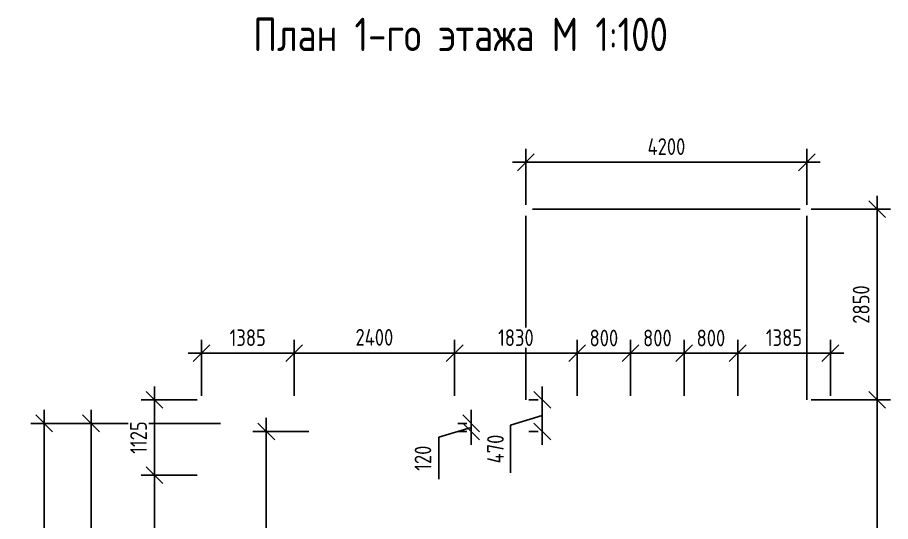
# Model space of a CAD drawing. Header units: millimetres. Extents: x 12583 to 40964, y 9545 to 31589.
# Drawn here: x 12583 to 25632, y 24058 to 31589 of the extents above; entities that cross this region are included whole.
import ezdxf

# ---------------------------------------------------------------- set-up
doc = ezdxf.new("R2010")
doc.units = ezdxf.units.MM
doc.layers.add('Перекрытия', color=2, linetype='Continuous')
doc.layers.add('СПДС_РАЗМЕРЫ', color=152, linetype='Continuous', lineweight=25)
doc.layers.add('Фунд номер', color=7, linetype='Continuous', lineweight=25)
doc.styles.add('ГОСТ 2.304', font='CS_Gost2304.shx')
doc.dimstyles.new('СПДС', dxfattribs={"dimscale": 100, "dimtxt": 2.5, "dimasz": 2.5, "dimexe": 2, "dimexo": 0.625, "dimgap": 1, "dimtad": 1, "dimdec": 0, "dimtxsty": 'ГОСТ 2.304', "dimblk": 'OBLIQUE', "dimblk1": 'OBLIQUE', "dimblk2": 'OBLIQUE', "dimcen": 2.5, "dimdle": 2, "dimadec": 0, "dimazin": 2, "dimtfac": 0.75, "dimtdec": 4, "dimtmove": 1, "dimatfit": 3, "dimfxl": 1, "dimtfill": 1, "dimtolj": 1, "dimarcsym": 1})

# ---------------------------------------------------------------- blocks, each defined once
blk = doc.blocks.new('_Oblique')
at = {"color": 0, "linetype": 'ByBlock', "lineweight": -2}
blk.add_line((-0.5, -0.5), (0.5, 0.5), dxfattribs=at)
blk = doc.blocks.new('*D20')
at = {"layer": 'Defpoints', "color": 0, "ltscale": 100}
for p in [(15682, 25525), (12982, 13445), (15682, 13445)]:
    blk.add_point(p, dxfattribs=at)
at = {"layer": 'СПДС_РАЗМЕРЫ', "color": 0, "lineweight": -2, "ltscale": 100}
for p, q in [((12982, 25725), (12982, 13245)), ((15619, 25525), (12782, 25525)), ((15619, 13445), (12782, 13445))]:
    blk.add_line(p, q, dxfattribs=at)
at = {"layer": 'СПДС_РАЗМЕРЫ', "color": 0, "lineweight": -2, "ltscale": 100, "xscale": 250, "yscale": 250, "zscale": 250}
for p, rotation in [((12982, 25525), 90), ((12982, 13445), 270)]:
    blk.add_blockref('_Oblique', p, dxfattribs=dict(at, rotation=rotation))
at = {"layer": 'СПДС_РАЗМЕРЫ', "color": 0, "lineweight": 25, "ltscale": 100, "insert": (12747, 19485), "char_height": 250, "attachment_point": 5, "rotation": 90, "style": 'ГОСТ 2.304', "bg_fill": 3, "box_fill_scale": 1.1, "bg_fill_color": 256, "bg_fill_true_color": 13158600, "bg_fill_transparency": 0}
blk.add_mtext('\\A1;12080', dxfattribs=at)
blk = doc.blocks.new('*D27')
at = {"layer": 'Defpoints', "color": 0, "ltscale": 100}
for p in [(15682, 25525), (13682, 21650), (15682, 21650)]:
    blk.add_point(p, dxfattribs=at)
at = {"layer": 'СПДС_РАЗМЕРЫ', "color": 0, "lineweight": -2, "ltscale": 100}
for p, q in [((13682, 25725), (13682, 21450)), ((15619, 25525), (13482, 25525)), ((15619, 21650), (13482, 21650))]:
    blk.add_line(p, q, dxfattribs=at)
at = {"layer": 'СПДС_РАЗМЕРЫ', "color": 0, "lineweight": -2, "ltscale": 100, "xscale": 250, "yscale": 250, "zscale": 250}
for p, rotation in [((13682, 25525), 90), ((13682, 21650), 270)]:
    blk.add_blockref('_Oblique', p, dxfattribs=dict(at, rotation=rotation))
at = {"layer": 'СПДС_РАЗМЕРЫ', "color": 0, "lineweight": 25, "ltscale": 100, "insert": (13451, 23588), "char_height": 250, "attachment_point": 5, "rotation": 90, "style": 'ГОСТ 2.304', "bg_fill": 3, "box_fill_scale": 1.1, "bg_fill_color": 256, "bg_fill_true_color": 13158600, "bg_fill_transparency": 0}
blk.add_mtext('\\A1;3875', dxfattribs=at)
blk = doc.blocks.new('*D100')
at = {"layer": 'Defpoints', "color": 0, "ltscale": 100}
for p in [(24732, 25875), (25432, 25875), (24732, 20692)]:
    blk.add_point(p, dxfattribs=at)
at = {"layer": 'СПДС_РАЗМЕРЫ', "color": 0, "lineweight": -2, "ltscale": 100}
for p, q in [((25432, 20492), (25432, 26075)), ((24794, 25875), (25632, 25875)), ((24794, 20692), (25632, 20692))]:
    blk.add_line(p, q, dxfattribs=at)
at = {"layer": 'СПДС_РАЗМЕРЫ', "color": 0, "lineweight": -2, "ltscale": 100, "xscale": 250, "yscale": 250, "zscale": 250}
for p, rotation in [((25432, 25875), 90), ((25432, 20692), 270)]:
    blk.add_blockref('_Oblique', p, dxfattribs=dict(at, rotation=rotation))
at = {"layer": 'СПДС_РАЗМЕРЫ', "color": 0, "ltscale": 100, "insert": (25201, 23284), "char_height": 250, "attachment_point": 5, "rotation": 90, "style": 'ГОСТ 2.304', "bg_fill": 3, "box_fill_scale": 1.1, "bg_fill_color": 256, "bg_fill_true_color": 13158600, "bg_fill_transparency": 0}
blk.add_mtext('\\A1;5183', dxfattribs=at)
blk = doc.blocks.new('*D101')
at = {"layer": 'Defpoints', "color": 0, "ltscale": 100}
for p in [(23347, 26575), (23347, 25875), (24732, 25875)]:
    blk.add_point(p, dxfattribs=at)
at = {"layer": 'СПДС_РАЗМЕРЫ', "color": 0, "lineweight": -2, "ltscale": 100}
for p, q in [((23347, 25938), (23347, 26775)), ((24732, 25938), (24732, 26775)), ((24932, 26575), (23147, 26575))]:
    blk.add_line(p, q, dxfattribs=at)
at = {"layer": 'СПДС_РАЗМЕРЫ', "color": 0, "lineweight": -2, "ltscale": 100, "xscale": 250, "yscale": 250, "zscale": 250, "rotation": 180}
blk.add_blockref('_Oblique', (23347, 26575), dxfattribs=at)
at = {"layer": 'СПДС_РАЗМЕРЫ', "color": 0, "lineweight": -2, "ltscale": 100, "xscale": 250, "yscale": 250, "zscale": 250}
blk.add_blockref('_Oblique', (24732, 26575), dxfattribs=at)
at = {"layer": 'СПДС_РАЗМЕРЫ', "color": 0, "ltscale": 100, "insert": (24039, 26805), "char_height": 250, "attachment_point": 5, "style": 'ГОСТ 2.304', "bg_fill": 3, "box_fill_scale": 1.1, "bg_fill_color": 256, "bg_fill_true_color": 13158600, "bg_fill_transparency": 0}
blk.add_mtext('\\A1;1385', dxfattribs=at)
blk = doc.blocks.new('*D102')
at = {"layer": 'Defpoints', "color": 0, "ltscale": 100}
for p in [(22547, 26575), (22547, 25875), (23347, 25875)]:
    blk.add_point(p, dxfattribs=at)
at = {"layer": 'СПДС_РАЗМЕРЫ', "color": 0, "lineweight": -2, "ltscale": 100}
for p, q in [((22547, 25938), (22547, 26775)), ((23347, 25938), (23347, 26775)), ((23547, 26575), (22347, 26575))]:
    blk.add_line(p, q, dxfattribs=at)
at = {"layer": 'СПДС_РАЗМЕРЫ', "color": 0, "lineweight": -2, "ltscale": 100, "xscale": 250, "yscale": 250, "zscale": 250, "rotation": 180}
blk.add_blockref('_Oblique', (22547, 26575), dxfattribs=at)
at = {"layer": 'СПДС_РАЗМЕРЫ', "color": 0, "lineweight": -2, "ltscale": 100, "xscale": 250, "yscale": 250, "zscale": 250}
blk.add_blockref('_Oblique', (23347, 26575), dxfattribs=at)
at = {"layer": 'СПДС_РАЗМЕРЫ', "color": 0, "ltscale": 100, "insert": (22947, 26800), "char_height": 250, "attachment_point": 5, "style": 'ГОСТ 2.304', "bg_fill": 3, "box_fill_scale": 1.1, "bg_fill_color": 256, "bg_fill_true_color": 13158600, "bg_fill_transparency": 0}
blk.add_mtext('\\A1;800', dxfattribs=at)
blk = doc.blocks.new('*D103')
at = {"layer": 'Defpoints', "color": 0, "ltscale": 100}
for p in [(21747, 26575), (21747, 25875), (22547, 25875)]:
    blk.add_point(p, dxfattribs=at)
at = {"layer": 'СПДС_РАЗМЕРЫ', "color": 0, "lineweight": -2, "ltscale": 100}
for p, q in [((21747, 25938), (21747, 26775)), ((22547, 25938), (22547, 26775)), ((22747, 26575), (21547, 26575))]:
    blk.add_line(p, q, dxfattribs=at)
at = {"layer": 'СПДС_РАЗМЕРЫ', "color": 0, "lineweight": -2, "ltscale": 100, "xscale": 250, "yscale": 250, "zscale": 250, "rotation": 180}
blk.add_blockref('_Oblique', (21747, 26575), dxfattribs=at)
at = {"layer": 'СПДС_РАЗМЕРЫ', "color": 0, "lineweight": -2, "ltscale": 100, "xscale": 250, "yscale": 250, "zscale": 250}
blk.add_blockref('_Oblique', (22547, 26575), dxfattribs=at)
at = {"layer": 'СПДС_РАЗМЕРЫ', "color": 0, "ltscale": 100, "insert": (22147, 26800), "char_height": 250, "attachment_point": 5, "style": 'ГОСТ 2.304', "bg_fill": 3, "box_fill_scale": 1.1, "bg_fill_color": 256, "bg_fill_true_color": 13158600, "bg_fill_transparency": 0}
blk.add_mtext('\\A1;800', dxfattribs=at)
blk = doc.blocks.new('*D104')
at = {"layer": 'Defpoints', "color": 0, "ltscale": 100}
for p in [(20947, 26575), (20947, 25875), (21747, 25875)]:
    blk.add_point(p, dxfattribs=at)
at = {"layer": 'СПДС_РАЗМЕРЫ', "color": 0, "lineweight": -2, "ltscale": 100}
for p, q in [((20947, 25938), (20947, 26775)), ((21747, 25938), (21747, 26775)), ((21947, 26575), (20747, 26575))]:
    blk.add_line(p, q, dxfattribs=at)
at = {"layer": 'СПДС_РАЗМЕРЫ', "color": 0, "lineweight": -2, "ltscale": 100, "xscale": 250, "yscale": 250, "zscale": 250, "rotation": 180}
blk.add_blockref('_Oblique', (20947, 26575), dxfattribs=at)
at = {"layer": 'СПДС_РАЗМЕРЫ', "color": 0, "lineweight": -2, "ltscale": 100, "xscale": 250, "yscale": 250, "zscale": 250}
blk.add_blockref('_Oblique', (21747, 26575), dxfattribs=at)
at = {"layer": 'СПДС_РАЗМЕРЫ', "color": 0, "ltscale": 100, "insert": (21347, 26800), "char_height": 250, "attachment_point": 5, "style": 'ГОСТ 2.304', "bg_fill": 3, "box_fill_scale": 1.1, "bg_fill_color": 256, "bg_fill_true_color": 13158600, "bg_fill_transparency": 0}
blk.add_mtext('\\A1;800', dxfattribs=at)
blk = doc.blocks.new('*D105')
at = {"layer": 'Defpoints', "color": 0, "ltscale": 100}
for p in [(19117, 26575), (19117, 25875), (20947, 25875)]:
    blk.add_point(p, dxfattribs=at)
at = {"layer": 'СПДС_РАЗМЕРЫ', "color": 0, "lineweight": -2, "ltscale": 100}
for p, q in [((19117, 25938), (19117, 26775)), ((20947, 25938), (20947, 26775)), ((21147, 26575), (18917, 26575))]:
    blk.add_line(p, q, dxfattribs=at)
at = {"layer": 'СПДС_РАЗМЕРЫ', "color": 0, "lineweight": -2, "ltscale": 100, "xscale": 250, "yscale": 250, "zscale": 250, "rotation": 180}
blk.add_blockref('_Oblique', (19117, 26575), dxfattribs=at)
at = {"layer": 'СПДС_РАЗМЕРЫ', "color": 0, "lineweight": -2, "ltscale": 100, "xscale": 250, "yscale": 250, "zscale": 250}
blk.add_blockref('_Oblique', (20947, 26575), dxfattribs=at)
at = {"layer": 'СПДС_РАЗМЕРЫ', "color": 0, "ltscale": 100, "insert": (20032, 26805), "char_height": 250, "attachment_point": 5, "style": 'ГОСТ 2.304', "bg_fill": 3, "box_fill_scale": 1.1, "bg_fill_color": 256, "bg_fill_true_color": 13158600, "bg_fill_transparency": 0}
blk.add_mtext('\\A1;1830', dxfattribs=at)
blk = doc.blocks.new('*D106')
at = {"layer": 'Defpoints', "color": 0, "ltscale": 100}
for p in [(16717, 26575), (16717, 25875), (19117, 25875)]:
    blk.add_point(p, dxfattribs=at)
at = {"layer": 'СПДС_РАЗМЕРЫ', "color": 0, "lineweight": -2, "ltscale": 100}
for p, q in [((16717, 25938), (16717, 26775)), ((19117, 25938), (19117, 26775)), ((19317, 26575), (16517, 26575))]:
    blk.add_line(p, q, dxfattribs=at)
at = {"layer": 'СПДС_РАЗМЕРЫ', "color": 0, "lineweight": -2, "ltscale": 100, "xscale": 250, "yscale": 250, "zscale": 250, "rotation": 180}
blk.add_blockref('_Oblique', (16717, 26575), dxfattribs=at)
at = {"layer": 'СПДС_РАЗМЕРЫ', "color": 0, "lineweight": -2, "ltscale": 100, "xscale": 250, "yscale": 250, "zscale": 250}
blk.add_blockref('_Oblique', (19117, 26575), dxfattribs=at)
at = {"layer": 'СПДС_РАЗМЕРЫ', "color": 0, "ltscale": 100, "insert": (17917, 26810), "char_height": 250, "attachment_point": 5, "style": 'ГОСТ 2.304', "bg_fill": 3, "box_fill_scale": 1.1, "bg_fill_color": 256, "bg_fill_true_color": 13158600, "bg_fill_transparency": 0}
blk.add_mtext('\\A1;2400', dxfattribs=at)
blk = doc.blocks.new('*D107')
at = {"layer": 'Defpoints', "color": 0, "ltscale": 100}
for p in [(15332, 26575), (15332, 25875), (16717, 25875)]:
    blk.add_point(p, dxfattribs=at)
at = {"layer": 'СПДС_РАЗМЕРЫ', "color": 0, "lineweight": -2, "ltscale": 100}
for p, q in [((15332, 25938), (15332, 26775)), ((16717, 25938), (16717, 26775)), ((16917, 26575), (15132, 26575))]:
    blk.add_line(p, q, dxfattribs=at)
at = {"layer": 'СПДС_РАЗМЕРЫ', "color": 0, "lineweight": -2, "ltscale": 100, "xscale": 250, "yscale": 250, "zscale": 250, "rotation": 180}
blk.add_blockref('_Oblique', (15332, 26575), dxfattribs=at)
at = {"layer": 'СПДС_РАЗМЕРЫ', "color": 0, "lineweight": -2, "ltscale": 100, "xscale": 250, "yscale": 250, "zscale": 250}
blk.add_blockref('_Oblique', (16717, 26575), dxfattribs=at)
at = {"layer": 'СПДС_РАЗМЕРЫ', "color": 0, "ltscale": 100, "insert": (16024, 26805), "char_height": 250, "attachment_point": 5, "style": 'ГОСТ 2.304', "bg_fill": 3, "box_fill_scale": 1.1, "bg_fill_color": 256, "bg_fill_true_color": 13158600, "bg_fill_transparency": 0}
blk.add_mtext('\\A1;1385', dxfattribs=at)
blk = doc.blocks.new('*D108')
at = {"layer": 'Defpoints', "color": 0, "ltscale": 100}
for p in [(15332, 25875), (14632, 24750), (15332, 24750)]:
    blk.add_point(p, dxfattribs=at)
at = {"layer": 'СПДС_РАЗМЕРЫ', "color": 0, "lineweight": -2, "ltscale": 100}
for p, q in [((14632, 26075), (14632, 24550)), ((15269, 25875), (14432, 25875)), ((15269, 24750), (14432, 24750))]:
    blk.add_line(p, q, dxfattribs=at)
at = {"layer": 'СПДС_РАЗМЕРЫ', "color": 0, "lineweight": -2, "ltscale": 100, "xscale": 250, "yscale": 250, "zscale": 250}
for p, rotation in [((14632, 25875), 90), ((14632, 24750), 270)]:
    blk.add_blockref('_Oblique', p, dxfattribs=dict(at, rotation=rotation))
at = {"layer": 'СПДС_РАЗМЕРЫ', "color": 0, "ltscale": 100, "insert": (14392, 25313), "char_height": 250, "attachment_point": 5, "rotation": 90, "style": 'ГОСТ 2.304', "bg_fill": 3, "box_fill_scale": 1.1, "bg_fill_color": 256, "bg_fill_true_color": 13158600, "bg_fill_transparency": 0}
blk.add_mtext('\\A1;1125', dxfattribs=at)
blk = doc.blocks.new('*D109')
at = {"layer": 'Defpoints', "color": 0, "ltscale": 100}
for p in [(15332, 24750), (14632, 22350), (15332, 22350)]:
    blk.add_point(p, dxfattribs=at)
at = {"layer": 'СПДС_РАЗМЕРЫ', "color": 0, "lineweight": -2, "ltscale": 100}
for p, q in [((14632, 24950), (14632, 22150)), ((15269, 24750), (14432, 24750)), ((15269, 22350), (14432, 22350))]:
    blk.add_line(p, q, dxfattribs=at)
at = {"layer": 'СПДС_РАЗМЕРЫ', "color": 0, "lineweight": -2, "ltscale": 100, "xscale": 250, "yscale": 250, "zscale": 250}
for p, rotation in [((14632, 24750), 90), ((14632, 22350), 270)]:
    blk.add_blockref('_Oblique', p, dxfattribs=dict(at, rotation=rotation))
at = {"layer": 'СПДС_РАЗМЕРЫ', "color": 0, "ltscale": 100, "insert": (14397, 23550), "char_height": 250, "attachment_point": 5, "rotation": 90, "style": 'ГОСТ 2.304', "bg_fill": 3, "box_fill_scale": 1.1, "bg_fill_color": 256, "bg_fill_true_color": 13158600, "bg_fill_transparency": 0}
blk.add_mtext('\\A1;2400', dxfattribs=at)
blk = doc.blocks.new('*D116')
at = {"layer": 'Defpoints', "color": 0, "ltscale": 100}
for p in [(16302, 25405), (17002, 25405), (17002, 21780)]:
    blk.add_point(p, dxfattribs=at)
at = {"layer": 'СПДС_РАЗМЕРЫ', "color": 0, "lineweight": -2, "ltscale": 100}
for p, q in [((16302, 21580), (16302, 25605)), ((16939, 25405), (16102, 25405)), ((16939, 21780), (16102, 21780))]:
    blk.add_line(p, q, dxfattribs=at)
at = {"layer": 'СПДС_РАЗМЕРЫ', "color": 0, "lineweight": -2, "ltscale": 100, "xscale": 250, "yscale": 250, "zscale": 250}
for p, rotation in [((16302, 25405), 90), ((16302, 21780), 270)]:
    blk.add_blockref('_Oblique', p, dxfattribs=dict(at, rotation=rotation))
at = {"layer": 'СПДС_РАЗМЕРЫ', "color": 0, "ltscale": 100, "insert": (16062, 23593), "char_height": 250, "attachment_point": 5, "rotation": 90, "style": 'ГОСТ 2.304', "bg_fill": 3, "box_fill_scale": 1.1, "bg_fill_color": 256, "bg_fill_true_color": 13158600, "bg_fill_transparency": 0}
blk.add_mtext('\\A1;3625', dxfattribs=at)
blk = doc.blocks.new('*D148')
at = {"layer": 'Defpoints', "color": 0, "ltscale": 100}
for p in [(20427, 25875), (20427, 25875), (20427, 25405)]:
    blk.add_point(p, dxfattribs=at)
at = {"layer": 'СПДС_РАЗМЕРЫ', "color": 0, "lineweight": -2, "ltscale": 100}
for p, q in [((20427, 25205), (20427, 26075)), ((20365, 25875), (20227, 25875)), ((19952, 25498), (20427, 25640)), ((19952, 24785), (19952, 25498)), ((20365, 25405), (20227, 25405))]:
    blk.add_line(p, q, dxfattribs=at)
at = {"layer": 'СПДС_РАЗМЕРЫ', "color": 0, "lineweight": -2, "ltscale": 100, "xscale": 250, "yscale": 250, "zscale": 250}
for p, rotation in [((20427, 25875), 90), ((20427, 25405), 270)]:
    blk.add_blockref('_Oblique', p, dxfattribs=dict(at, rotation=rotation))
at = {"layer": 'СПДС_РАЗМЕРЫ', "color": 0, "ltscale": 100, "insert": (19727, 25141), "char_height": 250, "attachment_point": 5, "rotation": 90, "style": 'ГОСТ 2.304', "bg_fill": 3, "box_fill_scale": 1.1, "bg_fill_color": 256, "bg_fill_true_color": 13158600, "bg_fill_transparency": 0}
blk.add_mtext('\\A1;470', dxfattribs=at)
blk = doc.blocks.new('*D160')
at = {"layer": 'Defpoints', "color": 0, "ltscale": 100}
for p in [(24382, 28725), (25432, 28725), (24382, 25875)]:
    blk.add_point(p, dxfattribs=at)
at = {"layer": 'СПДС_РАЗМЕРЫ', "color": 0, "lineweight": -2, "ltscale": 100}
for p, q in [((25432, 25675), (25432, 28925)), ((24444, 28725), (25632, 28725)), ((24444, 25875), (25632, 25875))]:
    blk.add_line(p, q, dxfattribs=at)
at = {"layer": 'СПДС_РАЗМЕРЫ', "color": 0, "lineweight": -2, "ltscale": 100, "xscale": 250, "yscale": 250, "zscale": 250}
for p, rotation in [((25432, 28725), 90), ((25432, 25875), 270)]:
    blk.add_blockref('_Oblique', p, dxfattribs=dict(at, rotation=rotation))
at = {"layer": 'СПДС_РАЗМЕРЫ', "color": 0, "ltscale": 100, "insert": (25192, 27300), "char_height": 250, "attachment_point": 5, "rotation": 90, "style": 'ГОСТ 2.304', "bg_fill": 3, "box_fill_scale": 1.1, "bg_fill_color": 256, "bg_fill_true_color": 13158600, "bg_fill_transparency": 0}
blk.add_mtext('\\A1;2850', dxfattribs=at)
blk = doc.blocks.new('*D161')
at = {"layer": 'Defpoints', "color": 0, "ltscale": 100}
for p in [(20182, 29425), (20182, 28725), (24382, 28725)]:
    blk.add_point(p, dxfattribs=at)
at = {"layer": 'СПДС_РАЗМЕРЫ', "color": 0, "lineweight": -2, "ltscale": 100}
for p, q in [((20182, 28788), (20182, 29625)), ((24382, 28788), (24382, 29625)), ((24582, 29425), (19982, 29425))]:
    blk.add_line(p, q, dxfattribs=at)
at = {"layer": 'СПДС_РАЗМЕРЫ', "color": 0, "lineweight": -2, "ltscale": 100, "xscale": 250, "yscale": 250, "zscale": 250, "rotation": 180}
blk.add_blockref('_Oblique', (20182, 29425), dxfattribs=at)
at = {"layer": 'СПДС_РАЗМЕРЫ', "color": 0, "lineweight": -2, "ltscale": 100, "xscale": 250, "yscale": 250, "zscale": 250}
blk.add_blockref('_Oblique', (24382, 29425), dxfattribs=at)
at = {"layer": 'СПДС_РАЗМЕРЫ', "color": 0, "ltscale": 100, "insert": (22282, 29660), "char_height": 250, "attachment_point": 5, "style": 'ГОСТ 2.304', "bg_fill": 3, "box_fill_scale": 1.1, "bg_fill_color": 256, "bg_fill_true_color": 13158600, "bg_fill_transparency": 0}
blk.add_mtext('\\A1;4200', dxfattribs=at)
blk = doc.blocks.new('*D178')
at = {"layer": 'Defpoints', "color": 0, "ltscale": 100}
for p in [(19362, 25525), (19362, 25525), (19362, 25405)]:
    blk.add_point(p, dxfattribs=at)
at = {"layer": 'СПДС_РАЗМЕРЫ', "color": 0, "lineweight": -2, "ltscale": 100}
for p, q in [((19362, 25205), (19362, 25725)), ((18878, 25320), (19362, 25465)), ((19300, 25525), (19162, 25525)), ((18878, 24689), (18878, 25320)), ((19300, 25405), (19162, 25405))]:
    blk.add_line(p, q, dxfattribs=at)
at = {"layer": 'СПДС_РАЗМЕРЫ', "color": 0, "lineweight": -2, "ltscale": 100, "xscale": 250, "yscale": 250, "zscale": 250}
for p, rotation in [((19362, 25525), 270), ((19362, 25405), 90)]:
    blk.add_blockref('_Oblique', p, dxfattribs=dict(at, rotation=rotation))
at = {"layer": 'СПДС_РАЗМЕРЫ', "color": 0, "ltscale": 100, "insert": (18643, 25004), "char_height": 250, "attachment_point": 5, "rotation": 90, "style": 'ГОСТ 2.304', "bg_fill": 3, "box_fill_scale": 1.1, "bg_fill_color": 256, "bg_fill_true_color": 13158600, "bg_fill_transparency": 0}
blk.add_mtext('\\A1;120', dxfattribs=at)

msp = doc.modelspace()

# ---------------------------------------------------------------- linework, layer by layer
at = {"layer": 'Перекрытия', "ltscale": 100}
for p, q in [((20281.5, 28725.2), (24281.5, 28725.2)), ((20181.5, 28625.2), (20181.5, 25875.2)), ((24381.5, 28625.2), (24381.5, 25875.2))]:
    msp.add_line(p, q, dxfattribs=at)

# ---------------------------------------------------------------- texts
at = {"layer": 'Фунд номер', "ltscale": 100, "insert": (12981.5, 31586.1), "char_height": 500, "width": 12450, "attachment_point": 1, "style": 'ГОСТ 2.304'}
msp.add_mtext('\\pxqc;План 1-го этажа М 1:100', dxfattribs=at)

# ---------------------------------------------------------------- dimensions: what is measured, and where the dimension line sits
at = {"layer": 'СПДС_РАЗМЕРЫ', "ltscale": 100}
for base, p1, p2, picture, middle in [((25431.5, 25875.2), (24731.5, 20691.9), (24731.5, 25875.2), '*D100', (25201.3, 23283.6)), ((19362.5, 25525.2), (19362.5, 25405.2), (19362.5, 25525.2), '*D178', (18643.1, 25219.8)), ((16301.5, 25405.2), (17001.5, 21780.2), (17001.5, 25405.2), '*D116', (16061.7, 23592.7))]:
    dim = msp.add_linear_dim(base=base, p1=p1, p2=p2, angle=90, dimstyle='СПДС', dxfattribs=at)
    dim.commit()
    dim.dimension.update_dxf_attribs({"geometry": picture, "text_midpoint": middle})
at = {"layer": 'СПДС_РАЗМЕРЫ', "lineweight": 25, "ltscale": 100}
dim = msp.add_linear_dim(base=(12981.5, 13445.2), p1=(15681.5, 25525.2), p2=(15681.5, 13445.2), angle=270, dimstyle='СПДС', dxfattribs=at)
dim.commit()
dim.dimension.update_dxf_attribs({"geometry": '*D20', "text_midpoint": (12746.8, 19485.2)})

# ---------------------------------------------------------------- next in the draw order: dimensions: what is measured, and where the dimension line sits
at = {"layer": 'СПДС_РАЗМЕРЫ', "ltscale": 100}
dim = msp.add_linear_dim(base=(23346.5, 26575.2), p1=(24731.5, 25875.2), p2=(23346.5, 25875.2), angle=180, dimstyle='СПДС', dxfattribs=at)
dim.commit()
dim.dimension.update_dxf_attribs({"geometry": '*D101', "text_midpoint": (24039, 26805.4)})
at = {"layer": 'СПДС_РАЗМЕРЫ', "lineweight": 25, "ltscale": 100}
dim = msp.add_linear_dim(base=(13681.5, 21650.2), p1=(15681.5, 25525.2), p2=(15681.5, 21650.2), angle=270, dimstyle='СПДС', dxfattribs=at)
dim.commit()
dim.dimension.update_dxf_attribs({"geometry": '*D27', "text_midpoint": (13451.3, 23587.7)})

# ---------------------------------------------------------------- next in the draw order: dimensions: what is measured, and where the dimension line sits
at = {"layer": 'СПДС_РАЗМЕРЫ', "ltscale": 100}
for base, p1, p2, angle, picture, middle in [((25431.5, 28725.2), (24381.5, 25875.2), (24381.5, 28725.2), 90, '*D160', (25191.7, 27300.2)), ((22546.5, 26575.2), (23346.5, 25875.2), (22546.5, 25875.2), 180, '*D102', (22946.5, 26800.2))]:
    dim = msp.add_linear_dim(base=base, p1=p1, p2=p2, angle=angle, dimstyle='СПДС', dxfattribs=at)
    dim.commit()
    dim.dimension.update_dxf_attribs({"geometry": picture, "text_midpoint": middle})

# ---------------------------------------------------------------- next in the draw order: dimensions: what is measured, and where the dimension line sits
for base, p1, p2, picture, middle in [((20181.5, 29425.2), (24381.5, 28725.2), (20181.5, 28725.2), '*D161', (22281.5, 29659.9)), ((21746.5, 26575.2), (22546.5, 25875.2), (21746.5, 25875.2), '*D103', (22146.5, 26800.2))]:
    dim = msp.add_linear_dim(base=base, p1=p1, p2=p2, angle=180, dimstyle='СПДС', dxfattribs=at)
    dim.commit()
    dim.dimension.update_dxf_attribs({"geometry": picture, "text_midpoint": middle})

# ---------------------------------------------------------------- next in the draw order: dimensions: what is measured, and where the dimension line sits
dim = msp.add_linear_dim(base=(20946.5, 26575.2), p1=(21746.5, 25875.2), p2=(20946.5, 25875.2), angle=180, dimstyle='СПДС', dxfattribs=at)
dim.commit()
dim.dimension.update_dxf_attribs({"geometry": '*D104', "text_midpoint": (21346.5, 26800.2)})

# ---------------------------------------------------------------- next in the draw order: dimensions: what is measured, and where the dimension line sits
dim = msp.add_linear_dim(base=(19116.5, 26575.2), p1=(20946.5, 25875.2), p2=(19116.5, 25875.2), angle=180, dimstyle='СПДС', dxfattribs=at)
dim.commit()
dim.dimension.update_dxf_attribs({"geometry": '*D105', "text_midpoint": (20031.5, 26805.4)})

# ---------------------------------------------------------------- next in the draw order: dimensions: what is measured, and where the dimension line sits
for base, p1, p2, angle, picture, middle in [((16716.5, 26575.2), (19116.5, 25875.2), (16716.5, 25875.2), 180, '*D106', (17916.5, 26809.9)), ((20427.1, 25875.2), (20427.1, 25405.2), (20427.1, 25875.2), 90, '*D148', (19727.1, 25397.7))]:
    dim = msp.add_linear_dim(base=base, p1=p1, p2=p2, angle=angle, dimstyle='СПДС', dxfattribs=at)
    dim.commit()
    dim.dimension.update_dxf_attribs({"geometry": picture, "text_midpoint": middle})

# ---------------------------------------------------------------- next in the draw order: dimensions: what is measured, and where the dimension line sits
dim = msp.add_linear_dim(base=(15331.5, 26575.2), p1=(16716.5, 25875.2), p2=(15331.5, 25875.2), angle=180, dimstyle='СПДС', dxfattribs=at)
dim.commit()
dim.dimension.update_dxf_attribs({"geometry": '*D107', "text_midpoint": (16024, 26805.4)})

# ---------------------------------------------------------------- next in the draw order: dimensions: what is measured, and where the dimension line sits
dim = msp.add_linear_dim(base=(14631.5, 24750.2), p1=(15331.5, 25875.2), p2=(15331.5, 24750.2), angle=270, dimstyle='СПДС', dxfattribs=at)
dim.commit()
dim.dimension.update_dxf_attribs({"geometry": '*D108', "text_midpoint": (14391.7, 25312.7)})

# ---------------------------------------------------------------- next in the draw order: dimensions: what is measured, and where the dimension line sits
dim = msp.add_linear_dim(base=(14631.5, 22350.2), p1=(15331.5, 24750.2), p2=(15331.5, 22350.2), angle=270, dimstyle='СПДС', dxfattribs=at)
dim.commit()
dim.dimension.update_dxf_attribs({"geometry": '*D109', "text_midpoint": (14396.8, 23550.2)})

doc.saveas('drawing.dxf')
